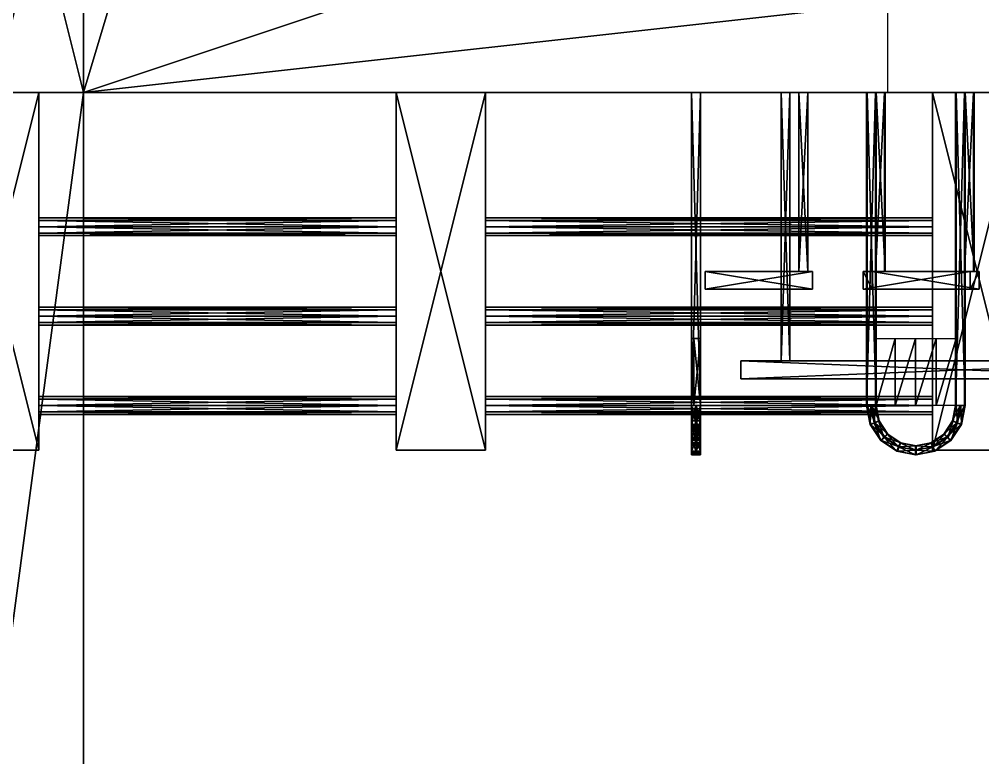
# Model space of a CAD drawing. Header units: metres. Extents: x -124 to 60, y -56 to 44.
# Drawn here: x -37.72 to -26.94, y -25.44 to -17.18 of the extents above; entities that cross this region are included whole.
import ezdxf

# ---------------------------------------------------------------- set-up
doc = ezdxf.new("R2010")
doc.units = ezdxf.units.M

msp = doc.modelspace()

# ---------------------------------------------------------------- linework, layer by layer
for points in [[(-37, -8, 4), (-37, -18, 4), (-37, -18)], [(-37, -18), (-37, -8), (-37, -8, 4)], [(-34, -8), (-37, -8), (-37, -18)], [(-37, -18), (-34, -17), (-34, -8)], [(-13, -21, 4), (-26, -8, 4), (-27, -8, 4)], [(-27, -8, 4), (-14, -21, 4), (-13, -21, 4)], [(-14.6172, -25.4243, 3.65), (-27.3243, -12.7172, 3.65), (-27.2536, -12.6464, 3.65)], [(-14.5464, -25.3536, 4.05), (-27.2536, -12.6464, 4.05), (-27.3243, -12.7172, 4.05)], [(-14.6172, -25.4243, 4.05), (-27.3243, -12.7172, 4.05), (-27.3243, -12.7172, 3.65)], [(-27.3243, -12.7172, 3.65), (-14.6172, -25.4243, 3.65), (-14.6172, -25.4243, 4.05)], [(-27.3243, -12.7172, 4.05), (-14.6172, -25.4243, 4.05), (-14.5464, -25.3536, 4.05)], [(-14.5464, -25.3536, 3.65), (-27.2536, -12.6464, 3.65), (-27.2536, -12.6464, 4.05)], [(-27.2536, -12.6464, 4.05), (-14.5464, -25.3536, 4.05), (-14.5464, -25.3536, 3.65)], [(-27.2536, -12.6464, 3.65), (-14.5464, -25.3536, 3.65), (-14.6172, -25.4243, 3.65)], [(-38, -18, 8), (-38, -14, 8), (-37, -14, 8)], [(-37, -14, 8), (-37, -18, 8), (-38, -18, 8)], [(-37, -18, 8), (-37, -14, 8), (-38, -14, 8)], [(-38, -14, 8), (-38, -18, 8), (-37, -18, 8)], [(-37, -18, 8), (-37, -14, 8), (-37, -14, 4)], [(-37, -14, 4), (-37, -18, 4), (-37, -18, 8)], [(-21, -18), (-28, -18), (-28, -16)], [(-28, -16), (-21, -16), (-21, -18)], [(-37, -18), (-28, -18), (-28, -17)], [(-28, -17), (-34, -17), (-37, -18)], [(-21, -18, -2), (-21, -18, -1), (-46, -18, -1)], [(-46, -18, -1), (-46, -18, -2), (-21, -18, -2)], [(-46, -18, -7), (-46, -18, -51), (1, -18, -51)], [(1, -18, -51), (1, -18, -7), (-46, -18, -7)], [(-46, -18, -6), (-37, -18, -6), (-37, -18, -2)], [(-37, -18, -2), (-46, -18, -2), (-46, -18, -6)], [(-39, -18, -6), (-37, -18, -6), (-37, -18, -7)], [(-39, -33, -6), (-37, -33, -6), (-37, -18, -6)], [(-39, -18, -7), (-37, -18, -7), (-37, -33, -7)], [(-37, -18, -7), (-39, -18, -7), (-39, -18, -6)], [(-37, -33, -7), (-39, -33, -7), (-39, -18, -7)], [(-37, -18, -6), (-39, -18, -6), (-39, -33, -6)], [(-37, -18, 7), (-39, -18, 9), (-39, -18, -1)], [(-39, -18, -1), (-37, -18, -1), (-37, -18, 7)], [(-38.5, -18, 7.5), (-38.5, -22, 7.5), (-37.5, -22, 7.5)], [(-37.5, -22, 7.5), (-37.5, -18, 7.5), (-38.5, -18, 7.5)], [(-37.5, -18, 6.5), (-37.5, -22, 6.5), (-38.5, -22, 6.5)], [(-38.5, -22, 6.5), (-38.5, -18, 6.5), (-37.5, -18, 6.5)], [(-38.5, -18, -0.5), (-38.5, -22, -0.5), (-37.5, -22, -0.5)], [(-37.5, -22, -0.5), (-37.5, -18, -0.5), (-38.5, -18, -0.5)], [(-37.5, -18, -1.5), (-37.5, -22, -1.5), (-38.5, -22, -1.5)], [(-38.5, -22, -1.5), (-38.5, -18, -1.5), (-37.5, -18, -1.5)], [(-37, -18, 7), (-37, -18, 8), (-38, -18, 8)], [(-37.5, -18, 7.5), (-37.5, -22, 7.5), (-37.5, -22, 6.5)], [(-37.5, -22, 6.5), (-37.5, -18, 6.5), (-37.5, -18, 7.5)], [(-37.5, -18, -0.5), (-37.5, -22, -0.5), (-37.5, -22, -1.5)], [(-37.5, -22, -1.5), (-37.5, -18, -1.5), (-37.5, -18, -0.5)], [(-37, -33, -7), (-37, -18, -7), (-37, -18, -6)], [(-37, -18, -6), (-37, -33, -6), (-37, -33, -7)], [(-21, -18, -1), (-21, -18), (-37, -18)], [(-37, -18), (-37, -18, -1), (-21, -18, -1)], [(-37, -18, -6), (-18, -18, -6), (-18, -18, -2)], [(-18, -18, -2), (-37, -18, -2), (-37, -18, -6)], [(-18, -18, -7), (-18, -18, -6), (-37, -18, -6)], [(-37, -18, -6), (-37, -18, -7), (-18, -18, -7)], [(-33.5, -18, -0.5), (-33.5, -22, -0.5), (-32.5, -22, -0.5)], [(-32.5, -22, -0.5), (-32.5, -18, -0.5), (-33.5, -18, -0.5)], [(-33.5, -18, -1.5), (-33.5, -22, -1.5), (-33.5, -22, -0.5)], [(-33.5, -22, -0.5), (-33.5, -18, -0.5), (-33.5, -18, -1.5)], [(-32.5, -18, -1.5), (-32.5, -22, -1.5), (-33.5, -22, -1.5)], [(-33.5, -22, -1.5), (-33.5, -18, -1.5), (-32.5, -18, -1.5)], [(-32.5, -18, -0.5), (-32.5, -22, -0.5), (-32.5, -22, -1.5)], [(-32.5, -22, -1.5), (-32.5, -18, -1.5), (-32.5, -18, -0.5)], [(-30.0953, -18, -11.075), (-30.0953, -21.5, -11.075), (-30.1953, -21.5, -11.075)], [(-30.1953, -21.5, -11.075), (-30.1953, -18, -11.075), (-30.0953, -18, -11.075)], [(-30.1953, -18, -11.075), (-30.1953, -21.5, -11.075), (-30.1953, -21.5, -10.975)], [(-30.1953, -21.5, -10.975), (-30.1953, -18, -10.975), (-30.1953, -18, -11.075)], [(-30.1953, -18, -10.975), (-30.1953, -21.5, -10.975), (-30.0953, -21.5, -10.975)], [(-30.0953, -21.5, -10.975), (-30.0953, -18, -10.975), (-30.1953, -18, -10.975)], [(-30.0953, -18, -12.075), (-30.0953, -21.5, -12.075), (-30.1953, -21.5, -12.075)], [(-30.1953, -21.5, -12.075), (-30.1953, -18, -12.075), (-30.0953, -18, -12.075)], [(-30.1953, -18, -12.075), (-30.1953, -21.5, -12.075), (-30.1953, -21.5, -11.975)], [(-30.1953, -21.5, -11.975), (-30.1953, -18, -11.975), (-30.1953, -18, -12.075)], [(-30.1953, -18, -11.975), (-30.1953, -21.5, -11.975), (-30.0953, -21.5, -11.975)], [(-30.0953, -21.5, -11.975), (-30.0953, -18, -11.975), (-30.1953, -18, -11.975)], [(-30.0953, -18, -10.975), (-30.0953, -21.5, -10.975), (-30.0953, -21.5, -11.075)], [(-30.0953, -21.5, -11.075), (-30.0953, -18, -11.075), (-30.0953, -18, -10.975)], [(-30.0953, -18, -11.975), (-30.0953, -21.5, -11.975), (-30.0953, -21.5, -12.075)], [(-30.0953, -21.5, -12.075), (-30.0953, -18, -12.075), (-30.0953, -18, -11.975)], [(-29.1953, -18, -12.575), (-29.1953, -21, -12.575), (-29.1953, -21, -12.475)], [(-29.1953, -21, -12.475), (-29.1953, -18, -12.475), (-29.1953, -18, -12.575)], [(-29.1953, -18, -12.475), (-29.1953, -21, -12.475), (-29.0953, -21, -12.475)], [(-29.0953, -21, -12.475), (-29.0953, -18, -12.475), (-29.1953, -18, -12.475)], [(-29.0953, -18, -12.575), (-29.0953, -21, -12.575), (-29.1953, -21, -12.575)], [(-29.1953, -21, -12.575), (-29.1953, -18, -12.575), (-29.0953, -18, -12.575)], [(-29.1953, -18, -10.575), (-29.1953, -21, -10.575), (-29.1953, -21, -10.475)], [(-29.1953, -21, -10.475), (-29.1953, -18, -10.475), (-29.1953, -18, -10.575)], [(-29.1953, -18, -10.475), (-29.1953, -21, -10.475), (-29.0953, -21, -10.475)], [(-29.0953, -21, -10.475), (-29.0953, -18, -10.475), (-29.1953, -18, -10.475)], [(-29.0953, -18, -10.575), (-29.0953, -21, -10.575), (-29.1953, -21, -10.575)], [(-29.1953, -21, -10.575), (-29.1953, -18, -10.575), (-29.0953, -18, -10.575)], [(-29.0953, -18, -12.475), (-29.0953, -21, -12.475), (-29.0953, -21, -12.575)], [(-29.0953, -21, -12.575), (-29.0953, -18, -12.575), (-29.0953, -18, -12.475)], [(-29.0953, -18, -10.475), (-29.0953, -21, -10.475), (-29.0953, -21, -10.575)], [(-29.0953, -21, -10.575), (-29.0953, -18, -10.575), (-29.0953, -18, -10.475)], [(-28.8953, -18, -11.075), (-28.8953, -20, -11.075), (-28.9953, -20, -11.075)], [(-28.9953, -20, -11.075), (-28.9953, -18, -11.075), (-28.8953, -18, -11.075)], [(-28.9953, -18, -11.075), (-28.9953, -20, -11.075), (-28.9953, -20, -10.975)], [(-28.9953, -20, -10.975), (-28.9953, -18, -10.975), (-28.9953, -18, -11.075)], [(-28.9953, -18, -10.975), (-28.9953, -20, -10.975), (-28.8953, -20, -10.975)], [(-28.8953, -20, -10.975), (-28.8953, -18, -10.975), (-28.9953, -18, -10.975)], [(-28.8953, -18, -12.075), (-28.8953, -20, -12.075), (-28.9953, -20, -12.075)], [(-28.9953, -20, -12.075), (-28.9953, -18, -12.075), (-28.8953, -18, -12.075)], [(-28.9953, -18, -12.075), (-28.9953, -20, -12.075), (-28.9953, -20, -11.975)], [(-28.9953, -20, -11.975), (-28.9953, -18, -11.975), (-28.9953, -18, -12.075)], [(-28.9953, -18, -11.975), (-28.9953, -20, -11.975), (-28.8953, -20, -11.975)], [(-28.8953, -20, -11.975), (-28.8953, -18, -11.975), (-28.9953, -18, -11.975)], [(-28.8953, -18, -10.975), (-28.8953, -20, -10.975), (-28.8953, -20, -11.075)], [(-28.8953, -20, -11.075), (-28.8953, -18, -11.075), (-28.8953, -18, -10.975)], [(-28.8953, -18, -11.975), (-28.8953, -20, -11.975), (-28.8953, -20, -12.075)], [(-28.8953, -20, -12.075), (-28.8953, -18, -12.075), (-28.8953, -18, -11.975)], [(-28.1399, -18, -13.0353), (-28.1399, -21.5, -13.0353), (-28.2396, -21.5, -13.0269)], [(-28.2396, -21.5, -13.0269), (-28.2396, -18, -13.0269), (-28.1399, -18, -13.0353)], [(-28.2396, -18, -13.0269), (-28.2396, -21.5, -13.0269), (-28.2312, -21.5, -12.9272)], [(-28.2312, -21.5, -12.9272), (-28.2312, -18, -12.9272), (-28.2396, -18, -13.0269)], [(-28.2312, -18, -12.9272), (-28.2312, -21.5, -12.9272), (-28.1315, -21.5, -12.9356)], [(-28.1315, -21.5, -12.9356), (-28.1315, -18, -12.9356), (-28.2312, -18, -12.9272)], [(-28.1315, -18, -12.9356), (-28.1315, -21.5, -12.9356), (-28.1399, -21.5, -13.0353)], [(-28.1399, -21.5, -13.0353), (-28.1399, -18, -13.0353), (-28.1315, -18, -12.9356)], [(-28.039, -18, -11.8395), (-28.039, -20, -11.8395), (-28.1387, -20, -11.8311)], [(-28.1387, -20, -11.8311), (-28.1387, -18, -11.8311), (-28.039, -18, -11.8395)], [(-28.1387, -18, -11.8311), (-28.1387, -20, -11.8311), (-28.1303, -20, -11.7315)], [(-28.1303, -20, -11.7315), (-28.1303, -18, -11.7315), (-28.1387, -18, -11.8311)], [(-28.1303, -18, -11.7315), (-28.1303, -20, -11.7315), (-28.0306, -20, -11.7399)], [(-28.0306, -20, -11.7399), (-28.0306, -18, -11.7399), (-28.1303, -18, -11.7315)], [(-28.0306, -18, -11.7399), (-28.0306, -20, -11.7399), (-28.039, -20, -11.8395)], [(-28.039, -20, -11.8395), (-28.039, -18, -11.8395), (-28.0306, -18, -11.7399)], [(-27.5, -18, -0.5), (-27.5, -22, -0.5), (-26.5, -22, -0.5)], [(-26.5, -22, -0.5), (-26.5, -18, -0.5), (-27.5, -18, -0.5)], [(-27.5, -18, -1.5), (-27.5, -22, -1.5), (-27.5, -22, -0.5)], [(-27.5, -22, -0.5), (-27.5, -18, -0.5), (-27.5, -18, -1.5)], [(-26.5, -18, -1.5), (-26.5, -22, -1.5), (-27.5, -22, -1.5)], [(-27.5, -22, -1.5), (-27.5, -18, -1.5), (-26.5, -18, -1.5)], [(-27.1435, -18, -13.1193), (-27.1435, -21.5, -13.1193), (-27.2431, -21.5, -13.1109)], [(-27.2431, -21.5, -13.1109), (-27.2431, -18, -13.1109), (-27.1435, -18, -13.1193)], [(-27.2431, -18, -13.1109), (-27.2431, -21.5, -13.1109), (-27.2347, -21.5, -13.0113)], [(-27.2347, -21.5, -13.0113), (-27.2347, -18, -13.0113), (-27.2431, -18, -13.1109)], [(-27.2347, -18, -13.0113), (-27.2347, -21.5, -13.0113), (-27.1351, -21.5, -13.0197)], [(-27.1351, -21.5, -13.0197), (-27.1351, -18, -13.0197), (-27.2347, -18, -13.0113)], [(-27.1351, -18, -13.0197), (-27.1351, -21.5, -13.0197), (-27.1435, -21.5, -13.1193)], [(-27.1435, -21.5, -13.1193), (-27.1435, -18, -13.1193), (-27.1351, -18, -13.0197)], [(-27.0426, -18, -11.9236), (-27.0426, -20, -11.9236), (-27.1422, -20, -11.9152)], [(-27.1422, -20, -11.9152), (-27.1422, -18, -11.9152), (-27.0426, -18, -11.9236)], [(-27.1422, -18, -11.9152), (-27.1422, -20, -11.9152), (-27.1338, -20, -11.8155)], [(-27.1338, -20, -11.8155), (-27.1338, -18, -11.8155), (-27.1422, -18, -11.9152)], [(-27.1338, -18, -11.8155), (-27.1338, -20, -11.8155), (-27.0342, -20, -11.8239)], [(-27.0342, -20, -11.8239), (-27.0342, -18, -11.8239), (-27.1338, -18, -11.8155)], [(-27.0342, -18, -11.8239), (-27.0342, -20, -11.8239), (-27.0426, -20, -11.9236)], [(-27.0426, -20, -11.9236), (-27.0426, -18, -11.9236), (-27.0342, -18, -11.8239)], [(-33.5, -19.4293, -0.92929), (-33.5, -19.4, -1), (-37.5, -19.4, -1)], [(-37.5, -19.4, -1), (-37.5, -19.4293, -0.92929), (-33.5, -19.4293, -0.92929)], [(-33.5, -19.4, -1), (-33.5, -19.4293, -1.07071), (-37.5, -19.4293, -1.07071)], [(-37.5, -19.4293, -1.07071), (-37.5, -19.4, -1), (-33.5, -19.4, -1)], [(-27.5, -19.4293, -0.92929), (-27.5, -19.4, -1), (-32.5, -19.4, -1)], [(-32.5, -19.4, -1), (-32.5, -19.4293, -0.92929), (-27.5, -19.4293, -0.92929)], [(-27.5, -19.4, -1), (-27.5, -19.4293, -1.07071), (-32.5, -19.4293, -1.07071)], [(-32.5, -19.4293, -1.07071), (-32.5, -19.4, -1), (-27.5, -19.4, -1)], [(-33.5, -19.5, -0.9), (-33.5, -19.4293, -0.92929), (-37.5, -19.4293, -0.92929)], [(-37.5, -19.4293, -0.92929), (-37.5, -19.5, -0.9), (-33.5, -19.5, -0.9)], [(-33.5, -19.4293, -1.07071), (-33.5, -19.5, -1.1), (-37.5, -19.5, -1.1)], [(-37.5, -19.5, -1.1), (-37.5, -19.4293, -1.07071), (-33.5, -19.4293, -1.07071)], [(-33.5, -19.5707, -0.92929), (-33.5, -19.5, -0.9), (-37.5, -19.5, -0.9)], [(-37.5, -19.5, -0.9), (-37.5, -19.5707, -0.92929), (-33.5, -19.5707, -0.92929)], [(-33.5, -19.5, -1.1), (-33.5, -19.5707, -1.07071), (-37.5, -19.5707, -1.07071)], [(-37.5, -19.5707, -1.07071), (-37.5, -19.5, -1.1), (-33.5, -19.5, -1.1)], [(-27.5, -19.5, -0.9), (-27.5, -19.4293, -0.92929), (-32.5, -19.4293, -0.92929)], [(-32.5, -19.4293, -0.92929), (-32.5, -19.5, -0.9), (-27.5, -19.5, -0.9)], [(-27.5, -19.4293, -1.07071), (-27.5, -19.5, -1.1), (-32.5, -19.5, -1.1)], [(-32.5, -19.5, -1.1), (-32.5, -19.4293, -1.07071), (-27.5, -19.4293, -1.07071)], [(-27.5, -19.5707, -0.92929), (-27.5, -19.5, -0.9), (-32.5, -19.5, -0.9)], [(-32.5, -19.5, -0.9), (-32.5, -19.5707, -0.92929), (-27.5, -19.5707, -0.92929)], [(-27.5, -19.5, -1.1), (-27.5, -19.5707, -1.07071), (-32.5, -19.5707, -1.07071)], [(-32.5, -19.5707, -1.07071), (-32.5, -19.5, -1.1), (-27.5, -19.5, -1.1)], [(-33.5, -19.6, -1), (-33.5, -19.5707, -0.92929), (-37.5, -19.5707, -0.92929)], [(-37.5, -19.5707, -0.92929), (-37.5, -19.6, -1), (-33.5, -19.6, -1)], [(-33.5, -19.5707, -1.07071), (-33.5, -19.6, -1), (-37.5, -19.6, -1)], [(-37.5, -19.6, -1), (-37.5, -19.5707, -1.07071), (-33.5, -19.5707, -1.07071)], [(-27.5, -19.6, -1), (-27.5, -19.5707, -0.92929), (-32.5, -19.5707, -0.92929)], [(-32.5, -19.5707, -0.92929), (-32.5, -19.6, -1), (-27.5, -19.6, -1)], [(-27.5, -19.5707, -1.07071), (-27.5, -19.6, -1), (-32.5, -19.6, -1)], [(-32.5, -19.6, -1), (-32.5, -19.5707, -1.07071), (-27.5, -19.5707, -1.07071)], [(-28.8453, -20, -12.125), (-28.8453, -20.2, -12.125), (-30.0453, -20.2, -12.125)], [(-30.0453, -20.2, -12.125), (-30.0453, -20, -12.125), (-28.8453, -20, -12.125)], [(-30.0453, -20, -12.125), (-30.0453, -20.2, -12.125), (-30.0453, -20.2, -10.925)], [(-30.0453, -20.2, -10.925), (-30.0453, -20, -10.925), (-30.0453, -20, -12.125)], [(-30.0453, -20, -10.925), (-30.0453, -20.2, -10.925), (-28.8453, -20.2, -10.925)], [(-28.8453, -20.2, -10.925), (-28.8453, -20, -10.925), (-30.0453, -20, -10.925)], [(-28.8453, -20, -10.925), (-28.8453, -20.2, -10.925), (-28.8453, -20.2, -12.125)], [(-28.8453, -20.2, -12.125), (-28.8453, -20, -12.125), (-28.8453, -20, -10.925)], [(-27.081, -20, -12.9741), (-27.081, -20.2, -12.9741), (-28.2768, -20.2, -12.8732)], [(-28.2768, -20.2, -12.8732), (-28.2768, -20, -12.8732), (-27.081, -20, -12.9741)], [(-28.2768, -20, -12.8732), (-28.2768, -20.2, -12.8732), (-28.1759, -20.2, -11.6774)], [(-28.1759, -20.2, -11.6774), (-28.1759, -20, -11.6774), (-28.2768, -20, -12.8732)], [(-28.1759, -20, -11.6774), (-28.1759, -20.2, -11.6774), (-26.9801, -20.2, -11.7783)], [(-26.9801, -20.2, -11.7783), (-26.9801, -20, -11.7783), (-28.1759, -20, -11.6774)], [(-26.9801, -20, -11.7783), (-26.9801, -20.2, -11.7783), (-27.081, -20.2, -12.9741)], [(-27.081, -20.2, -12.9741), (-27.081, -20, -12.9741), (-26.9801, -20, -11.7783)], [(-30.0453, -20.2, -12.125), (-28.8453, -20.2, -12.125), (-28.8453, -20.2, -10.925)], [(-28.8453, -20.2, -10.925), (-30.0453, -20.2, -10.925), (-30.0453, -20.2, -12.125)], [(-28.1759, -20.2, -11.6774), (-28.2768, -20.2, -12.8732), (-27.081, -20.2, -12.9741)], [(-27.081, -20.2, -12.9741), (-26.9801, -20.2, -11.7783), (-28.1759, -20.2, -11.6774)], [(-33.5, -20.4293, -0.92929), (-33.5, -20.4, -1), (-37.5, -20.4, -1)], [(-37.5, -20.4, -1), (-37.5, -20.4293, -0.92929), (-33.5, -20.4293, -0.92929)], [(-33.5, -20.4, -1), (-33.5, -20.4293, -1.07071), (-37.5, -20.4293, -1.07071)], [(-37.5, -20.4293, -1.07071), (-37.5, -20.4, -1), (-33.5, -20.4, -1)], [(-33.5, -20.5, -0.9), (-33.5, -20.4293, -0.92929), (-37.5, -20.4293, -0.92929)], [(-37.5, -20.4293, -0.92929), (-37.5, -20.5, -0.9), (-33.5, -20.5, -0.9)], [(-33.5, -20.4293, -1.07071), (-33.5, -20.5, -1.1), (-37.5, -20.5, -1.1)], [(-37.5, -20.5, -1.1), (-37.5, -20.4293, -1.07071), (-33.5, -20.4293, -1.07071)], [(-27.5, -20.4293, -0.92929), (-27.5, -20.4, -1), (-32.5, -20.4, -1)], [(-32.5, -20.4, -1), (-32.5, -20.4293, -0.92929), (-27.5, -20.4293, -0.92929)], [(-27.5, -20.4, -1), (-27.5, -20.4293, -1.07071), (-32.5, -20.4293, -1.07071)], [(-32.5, -20.4293, -1.07071), (-32.5, -20.4, -1), (-27.5, -20.4, -1)], [(-27.5, -20.5, -0.9), (-27.5, -20.4293, -0.92929), (-32.5, -20.4293, -0.92929)], [(-32.5, -20.4293, -0.92929), (-32.5, -20.5, -0.9), (-27.5, -20.5, -0.9)], [(-27.5, -20.4293, -1.07071), (-27.5, -20.5, -1.1), (-32.5, -20.5, -1.1)], [(-32.5, -20.5, -1.1), (-32.5, -20.4293, -1.07071), (-27.5, -20.4293, -1.07071)], [(-33.5, -20.5707, -0.92929), (-33.5, -20.5, -0.9), (-37.5, -20.5, -0.9)], [(-37.5, -20.5, -0.9), (-37.5, -20.5707, -0.92929), (-33.5, -20.5707, -0.92929)], [(-33.5, -20.5, -1.1), (-33.5, -20.5707, -1.07071), (-37.5, -20.5707, -1.07071)], [(-37.5, -20.5707, -1.07071), (-37.5, -20.5, -1.1), (-33.5, -20.5, -1.1)], [(-33.5, -20.6, -1), (-33.5, -20.5707, -0.92929), (-37.5, -20.5707, -0.92929)], [(-37.5, -20.5707, -0.92929), (-37.5, -20.6, -1), (-33.5, -20.6, -1)], [(-33.5, -20.5707, -1.07071), (-33.5, -20.6, -1), (-37.5, -20.6, -1)], [(-37.5, -20.6, -1), (-37.5, -20.5707, -1.07071), (-33.5, -20.5707, -1.07071)], [(-27.5, -20.5707, -0.92929), (-27.5, -20.5, -0.9), (-32.5, -20.5, -0.9)], [(-32.5, -20.5, -0.9), (-32.5, -20.5707, -0.92929), (-27.5, -20.5707, -0.92929)], [(-27.5, -20.5, -1.1), (-27.5, -20.5707, -1.07071), (-32.5, -20.5707, -1.07071)], [(-32.5, -20.5707, -1.07071), (-32.5, -20.5, -1.1), (-27.5, -20.5, -1.1)], [(-27.5, -20.6, -1), (-27.5, -20.5707, -0.92929), (-32.5, -20.5707, -0.92929)], [(-32.5, -20.5707, -0.92929), (-32.5, -20.6, -1), (-27.5, -20.6, -1)], [(-27.5, -20.5707, -1.07071), (-27.5, -20.6, -1), (-32.5, -20.6, -1)], [(-32.5, -20.6, -1), (-32.5, -20.5707, -1.07071), (-27.5, -20.5707, -1.07071)], [(-30.1953, -20.75, -11.525), (-30.1953, -21.5, -11.525), (-30.17, -21.5, -11.2946)], [(-30.17, -21.5, -11.2946), (-30.17, -20.75, -11.2946), (-30.1953, -20.75, -11.525)], [(-30.17, -20.75, -11.7555), (-30.17, -21.5, -11.7555), (-30.1953, -21.5, -11.525)], [(-30.1953, -21.5, -11.525), (-30.1953, -20.75, -11.525), (-30.17, -20.75, -11.7555)], [(-30.17, -20.75, -11.2946), (-30.17, -21.5, -11.2946), (-30.0953, -21.5, -11.075)], [(-30.0953, -21.5, -11.075), (-30.0953, -20.75, -11.075), (-30.17, -20.75, -11.2946)], [(-30.0953, -20.75, -11.975), (-30.0953, -21.5, -11.975), (-30.17, -21.5, -11.7555)], [(-30.17, -21.5, -11.7555), (-30.17, -20.75, -11.7555), (-30.0953, -20.75, -11.975)], [(-27.9191, -20.75, -13.0285), (-27.9191, -21.5, -13.0285), (-28.1315, -21.5, -12.9356)], [(-28.1315, -21.5, -12.9356), (-28.1315, -20.75, -12.9356), (-27.9191, -20.75, -13.0285)], [(-27.6915, -20.75, -13.0731), (-27.6915, -21.5, -13.0731), (-27.9191, -21.5, -13.0285)], [(-27.9191, -21.5, -13.0285), (-27.9191, -20.75, -13.0285), (-27.6915, -20.75, -13.0731)], [(-27.4597, -20.75, -13.0673), (-27.4597, -21.5, -13.0673), (-27.6915, -21.5, -13.0731)], [(-27.6915, -21.5, -13.0731), (-27.6915, -20.75, -13.0731), (-27.4597, -20.75, -13.0673)], [(-27.2347, -20.75, -13.0113), (-27.2347, -21.5, -13.0113), (-27.4597, -21.5, -13.0673)], [(-27.4597, -21.5, -13.0673), (-27.4597, -20.75, -13.0673), (-27.2347, -20.75, -13.0113)], [(-29.6453, -21, -13.025), (-29.6453, -21.2, -13.025), (-29.6453, -21.2, -10.025)], [(-29.6453, -21.2, -10.025), (-29.6453, -21, -10.025), (-29.6453, -21, -13.025)], [(-29.6453, -21, -10.025), (-29.6453, -21.2, -10.025), (-24.6453, -21.2, -10.025)], [(-24.6453, -21.2, -10.025), (-24.6453, -21, -10.025), (-29.6453, -21, -10.025)], [(-24.6453, -21, -13.025), (-24.6453, -21.2, -13.025), (-29.6453, -21.2, -13.025)], [(-29.6453, -21.2, -13.025), (-29.6453, -21, -13.025), (-24.6453, -21, -13.025)], [(-29.6453, -21.2, -10.025), (-29.6453, -21.2, -13.025), (-24.6453, -21.2, -13.025)], [(-24.6453, -21.2, -13.025), (-24.6453, -21.2, -10.025), (-29.6453, -21.2, -10.025)], [(-33.5, -21.4293, -0.92929), (-33.5, -21.4, -1), (-37.5, -21.4, -1)], [(-37.5, -21.4, -1), (-37.5, -21.4293, -0.92929), (-33.5, -21.4293, -0.92929)], [(-33.5, -21.4, -1), (-33.5, -21.4293, -1.07071), (-37.5, -21.4293, -1.07071)], [(-37.5, -21.4293, -1.07071), (-37.5, -21.4, -1), (-33.5, -21.4, -1)], [(-33.5, -21.5, -0.9), (-33.5, -21.4293, -0.92929), (-37.5, -21.4293, -0.92929)], [(-37.5, -21.4293, -0.92929), (-37.5, -21.5, -0.9), (-33.5, -21.5, -0.9)], [(-33.5, -21.4293, -1.07071), (-33.5, -21.5, -1.1), (-37.5, -21.5, -1.1)], [(-37.5, -21.5, -1.1), (-37.5, -21.4293, -1.07071), (-33.5, -21.4293, -1.07071)], [(-27.5, -21.4293, -0.92929), (-27.5, -21.4, -1), (-32.5, -21.4, -1)], [(-32.5, -21.4, -1), (-32.5, -21.4293, -0.92929), (-27.5, -21.4293, -0.92929)], [(-27.5, -21.4, -1), (-27.5, -21.4293, -1.07071), (-32.5, -21.4293, -1.07071)], [(-32.5, -21.4293, -1.07071), (-32.5, -21.4, -1), (-27.5, -21.4, -1)], [(-27.5, -21.5, -0.9), (-27.5, -21.4293, -0.92929), (-32.5, -21.4293, -0.92929)], [(-32.5, -21.4293, -0.92929), (-32.5, -21.5, -0.9), (-27.5, -21.5, -0.9)], [(-27.5, -21.4293, -1.07071), (-27.5, -21.5, -1.1), (-32.5, -21.5, -1.1)], [(-32.5, -21.5, -1.1), (-32.5, -21.4293, -1.07071), (-27.5, -21.4293, -1.07071)], [(-33.5, -21.5707, -0.92929), (-33.5, -21.5, -0.9), (-37.5, -21.5, -0.9)], [(-37.5, -21.5, -0.9), (-37.5, -21.5707, -0.92929), (-33.5, -21.5707, -0.92929)], [(-33.5, -21.5, -1.1), (-33.5, -21.5707, -1.07071), (-37.5, -21.5707, -1.07071)], [(-37.5, -21.5707, -1.07071), (-37.5, -21.5, -1.1), (-33.5, -21.5, -1.1)], [(-27.5, -21.5707, -0.92929), (-27.5, -21.5, -0.9), (-32.5, -21.5, -0.9)], [(-32.5, -21.5, -0.9), (-32.5, -21.5707, -0.92929), (-27.5, -21.5707, -0.92929)], [(-27.5, -21.5, -1.1), (-27.5, -21.5707, -1.07071), (-32.5, -21.5707, -1.07071)], [(-32.5, -21.5707, -1.07071), (-32.5, -21.5, -1.1), (-27.5, -21.5, -1.1)], [(-30.1953, -21.7105, -12.0332), (-30.1953, -21.5, -12.075), (-30.1453, -21.5, -12.075)], [(-30.1453, -21.5, -12.075), (-30.1453, -21.7105, -12.0332), (-30.1953, -21.7105, -12.0332)], [(-30.1953, -21.5, -10.975), (-30.1953, -21.7105, -11.0169), (-30.1453, -21.7105, -11.0169)], [(-30.1453, -21.7105, -11.0169), (-30.1453, -21.5, -10.975), (-30.1953, -21.5, -10.975)], [(-30.1953, -21.6913, -11.987), (-30.1953, -21.5, -12.025), (-30.1953, -21.5, -12.075)], [(-30.1953, -21.5, -12.075), (-30.1953, -21.7105, -12.0332), (-30.1953, -21.6913, -11.987)], [(-30.1953, -21.6722, -11.9408), (-30.1953, -21.5, -11.975), (-30.1953, -21.5, -12.025)], [(-30.1953, -21.5, -12.025), (-30.1953, -21.6913, -11.987), (-30.1953, -21.6722, -11.9408)], [(-30.1953, -21.5, -11.025), (-30.1953, -21.6913, -11.0631), (-30.1953, -21.7105, -11.0169)], [(-30.1953, -21.7105, -11.0169), (-30.1953, -21.5, -10.975), (-30.1953, -21.5, -11.025)], [(-30.1953, -21.5, -11.075), (-30.1953, -21.6722, -11.1093), (-30.1953, -21.6913, -11.0631)], [(-30.1953, -21.6913, -11.0631), (-30.1953, -21.5, -11.025), (-30.1953, -21.5, -11.075)], [(-30.1453, -21.5, -11.975), (-30.1953, -21.5, -11.975), (-30.1953, -21.6722, -11.9408)], [(-30.1953, -21.6722, -11.9408), (-30.1453, -21.6722, -11.9408), (-30.1453, -21.5, -11.975)], [(-30.1453, -21.6722, -11.1093), (-30.1953, -21.6722, -11.1093), (-30.1953, -21.5, -11.075)], [(-30.1953, -21.5, -11.075), (-30.1453, -21.5, -11.075), (-30.1453, -21.6722, -11.1093)], [(-30.1453, -21.7105, -12.0332), (-30.1453, -21.5, -12.075), (-30.0953, -21.5, -12.075)], [(-30.0953, -21.5, -12.075), (-30.0953, -21.7105, -12.0332), (-30.1453, -21.7105, -12.0332)], [(-30.1453, -21.5, -10.975), (-30.1453, -21.7105, -11.0169), (-30.0953, -21.7105, -11.0169)], [(-30.0953, -21.7105, -11.0169), (-30.0953, -21.5, -10.975), (-30.1453, -21.5, -10.975)], [(-30.0953, -21.5, -11.975), (-30.1453, -21.5, -11.975), (-30.1453, -21.6722, -11.9408)], [(-30.1453, -21.6722, -11.9408), (-30.0953, -21.6722, -11.9408), (-30.0953, -21.5, -11.975)], [(-30.0953, -21.6722, -11.1093), (-30.1453, -21.6722, -11.1093), (-30.1453, -21.5, -11.075)], [(-30.1453, -21.5, -11.075), (-30.0953, -21.5, -11.075), (-30.0953, -21.6722, -11.1093)], [(-30.0953, -21.6913, -11.987), (-30.0953, -21.5, -12.025), (-30.0953, -21.5, -11.975)], [(-30.0953, -21.5, -11.975), (-30.0953, -21.6722, -11.9408), (-30.0953, -21.6913, -11.987)], [(-30.0953, -21.7105, -12.0332), (-30.0953, -21.5, -12.075), (-30.0953, -21.5, -12.025)], [(-30.0953, -21.5, -12.025), (-30.0953, -21.6913, -11.987), (-30.0953, -21.7105, -12.0332)], [(-30.0953, -21.5, -11.025), (-30.0953, -21.6913, -11.0631), (-30.0953, -21.6722, -11.1093)], [(-30.0953, -21.6722, -11.1093), (-30.0953, -21.5, -11.075), (-30.0953, -21.5, -11.025)], [(-30.0953, -21.5, -10.975), (-30.0953, -21.7105, -11.0169), (-30.0953, -21.6913, -11.0631)], [(-30.0953, -21.6913, -11.0631), (-30.0953, -21.5, -11.025), (-30.0953, -21.5, -10.975)], [(-28.2396, -21.5, -13.0269), (-28.1979, -21.7105, -13.0304), (-28.1936, -21.7105, -12.9805)], [(-28.1936, -21.7105, -12.9805), (-28.2354, -21.5, -12.977), (-28.2396, -21.5, -13.0269)], [(-28.1979, -21.7105, -13.0304), (-28.2396, -21.5, -13.0269), (-28.1897, -21.5, -13.0311)], [(-28.2354, -21.5, -12.977), (-28.1936, -21.7105, -12.9805), (-28.1894, -21.7105, -12.9307)], [(-28.1894, -21.7105, -12.9307), (-28.2312, -21.5, -12.9272), (-28.2354, -21.5, -12.977)], [(-28.2312, -21.5, -12.9272), (-28.1894, -21.7105, -12.9307), (-28.1434, -21.6913, -12.9346)], [(-28.1434, -21.6913, -12.9346), (-28.1813, -21.5, -12.9314), (-28.2312, -21.5, -12.9272)], [(-28.1897, -21.5, -13.0311), (-28.1518, -21.6913, -13.0343), (-28.1979, -21.7105, -13.0304)], [(-28.1518, -21.6913, -13.0343), (-28.1897, -21.5, -13.0311), (-28.1399, -21.5, -13.0353)], [(-28.1813, -21.5, -12.9314), (-28.1434, -21.6913, -12.9346), (-28.0974, -21.6722, -12.9385)], [(-28.0974, -21.6722, -12.9385), (-28.1315, -21.5, -12.9356), (-28.1813, -21.5, -12.9314)], [(-28.1399, -21.5, -13.0353), (-28.1058, -21.6722, -13.0381), (-28.1518, -21.6913, -13.0343)], [(-28.1016, -21.6722, -12.9883), (-28.1058, -21.6722, -13.0381), (-28.1399, -21.5, -13.0353)], [(-28.1399, -21.5, -13.0353), (-28.1357, -21.5, -12.9854), (-28.1016, -21.6722, -12.9883)], [(-28.0974, -21.6722, -12.9385), (-28.1016, -21.6722, -12.9883), (-28.1357, -21.5, -12.9854)], [(-28.1357, -21.5, -12.9854), (-28.1315, -21.5, -12.9356), (-28.0974, -21.6722, -12.9385)], [(-27.2772, -21.6722, -13.1081), (-27.2431, -21.5, -13.1109), (-27.1933, -21.5, -13.1151)], [(-27.1933, -21.5, -13.1151), (-27.2312, -21.6913, -13.1119), (-27.2772, -21.6722, -13.1081)], [(-27.2389, -21.5, -13.0611), (-27.2431, -21.5, -13.1109), (-27.2772, -21.6722, -13.1081)], [(-27.2772, -21.6722, -13.1081), (-27.273, -21.6722, -13.0582), (-27.2389, -21.5, -13.0611)], [(-27.2347, -21.5, -13.0113), (-27.2389, -21.5, -13.0611), (-27.273, -21.6722, -13.0582)], [(-27.273, -21.6722, -13.0582), (-27.2688, -21.6722, -13.0084), (-27.2347, -21.5, -13.0113)], [(-27.2347, -21.5, -13.0113), (-27.2688, -21.6722, -13.0084), (-27.2228, -21.6913, -13.0123)], [(-27.2228, -21.6913, -13.0123), (-27.1849, -21.5, -13.0155), (-27.2347, -21.5, -13.0113)], [(-27.2312, -21.6913, -13.1119), (-27.1933, -21.5, -13.1151), (-27.1435, -21.5, -13.1193)], [(-27.1435, -21.5, -13.1193), (-27.1852, -21.7105, -13.1158), (-27.2312, -21.6913, -13.1119)], [(-27.1849, -21.5, -13.0155), (-27.2228, -21.6913, -13.0123), (-27.1768, -21.7105, -13.0162)], [(-27.1852, -21.7105, -13.1158), (-27.1435, -21.5, -13.1193), (-27.1393, -21.5, -13.0695)], [(-27.1393, -21.5, -13.0695), (-27.181, -21.7105, -13.066), (-27.1852, -21.7105, -13.1158)], [(-27.1768, -21.7105, -13.0162), (-27.1351, -21.5, -13.0197), (-27.1849, -21.5, -13.0155)], [(-27.181, -21.7105, -13.066), (-27.1393, -21.5, -13.0695), (-27.1351, -21.5, -13.0197)], [(-27.1351, -21.5, -13.0197), (-27.1768, -21.7105, -13.0162), (-27.181, -21.7105, -13.066)], [(-33.5, -21.6, -1), (-33.5, -21.5707, -0.92929), (-37.5, -21.5707, -0.92929)], [(-37.5, -21.5707, -0.92929), (-37.5, -21.6, -1), (-33.5, -21.6, -1)], [(-33.5, -21.5707, -1.07071), (-33.5, -21.6, -1), (-37.5, -21.6, -1)], [(-37.5, -21.6, -1), (-37.5, -21.5707, -1.07071), (-33.5, -21.5707, -1.07071)], [(-27.5, -21.6, -1), (-27.5, -21.5707, -0.92929), (-32.5, -21.5707, -0.92929)], [(-32.5, -21.5707, -0.92929), (-32.5, -21.6, -1), (-27.5, -21.6, -1)], [(-27.5, -21.5707, -1.07071), (-27.5, -21.6, -1), (-32.5, -21.6, -1)], [(-32.5, -21.6, -1), (-32.5, -21.5707, -1.07071), (-27.5, -21.5707, -1.07071)], [(-30.1953, -21.8182, -11.8432), (-30.1953, -21.6722, -11.9408), (-30.1953, -21.6913, -11.987)], [(-30.1953, -21.6722, -11.1093), (-30.1953, -21.8182, -11.2068), (-30.1953, -21.8536, -11.1715)], [(-30.1953, -21.8536, -11.1715), (-30.1953, -21.6913, -11.0631), (-30.1953, -21.6722, -11.1093)], [(-30.1453, -21.6722, -11.9408), (-30.1953, -21.6722, -11.9408), (-30.1953, -21.8182, -11.8432)], [(-30.1953, -21.8182, -11.8432), (-30.1453, -21.8182, -11.8432), (-30.1453, -21.6722, -11.9408)], [(-30.1453, -21.8182, -11.2068), (-30.1953, -21.8182, -11.2068), (-30.1953, -21.6722, -11.1093)], [(-30.1953, -21.6722, -11.1093), (-30.1453, -21.6722, -11.1093), (-30.1453, -21.8182, -11.2068)], [(-30.1953, -21.8536, -11.8786), (-30.1953, -21.6913, -11.987), (-30.1953, -21.7105, -12.0332)], [(-30.1953, -21.6913, -11.987), (-30.1953, -21.8536, -11.8786), (-30.1953, -21.8182, -11.8432)], [(-30.1953, -21.6913, -11.0631), (-30.1953, -21.8536, -11.1715), (-30.1953, -21.8889, -11.1361)], [(-30.1953, -21.8889, -11.1361), (-30.1953, -21.7105, -11.0169), (-30.1953, -21.6913, -11.0631)], [(-30.1953, -21.8889, -11.914), (-30.1953, -21.7105, -12.0332), (-30.1453, -21.7105, -12.0332)], [(-30.1453, -21.7105, -12.0332), (-30.1453, -21.8889, -11.914), (-30.1953, -21.8889, -11.914)], [(-30.1953, -21.7105, -11.0169), (-30.1953, -21.8889, -11.1361), (-30.1453, -21.8889, -11.1361)], [(-30.1453, -21.8889, -11.1361), (-30.1453, -21.7105, -11.0169), (-30.1953, -21.7105, -11.0169)], [(-30.1953, -21.7105, -12.0332), (-30.1953, -21.8889, -11.914), (-30.1953, -21.8536, -11.8786)], [(-30.0953, -21.6722, -11.9408), (-30.1453, -21.6722, -11.9408), (-30.1453, -21.8182, -11.8432)], [(-30.1453, -21.8182, -11.8432), (-30.0953, -21.8182, -11.8432), (-30.0953, -21.6722, -11.9408)], [(-30.0953, -21.8182, -11.2068), (-30.1453, -21.8182, -11.2068), (-30.1453, -21.6722, -11.1093)], [(-30.1453, -21.6722, -11.1093), (-30.0953, -21.6722, -11.1093), (-30.0953, -21.8182, -11.2068)], [(-30.1453, -21.8889, -11.914), (-30.1453, -21.7105, -12.0332), (-30.0953, -21.7105, -12.0332)], [(-30.0953, -21.7105, -12.0332), (-30.0953, -21.8889, -11.914), (-30.1453, -21.8889, -11.914)], [(-30.1453, -21.7105, -11.0169), (-30.1453, -21.8889, -11.1361), (-30.0953, -21.8889, -11.1361)], [(-30.0953, -21.8889, -11.1361), (-30.0953, -21.7105, -11.0169), (-30.1453, -21.7105, -11.0169)], [(-30.0953, -21.8536, -11.8786), (-30.0953, -21.6913, -11.987), (-30.0953, -21.6722, -11.9408)], [(-30.0953, -21.6722, -11.9408), (-30.0953, -21.8182, -11.8432), (-30.0953, -21.8536, -11.8786)], [(-30.0953, -21.8182, -11.2068), (-30.0953, -21.6722, -11.1093), (-30.0953, -21.6913, -11.0631)], [(-30.0953, -21.8889, -11.914), (-30.0953, -21.7105, -12.0332), (-30.0953, -21.6913, -11.987)], [(-30.0953, -21.6913, -11.987), (-30.0953, -21.8536, -11.8786), (-30.0953, -21.8889, -11.914)], [(-30.0953, -21.6913, -11.0631), (-30.0953, -21.8536, -11.1715), (-30.0953, -21.8182, -11.2068)], [(-30.0953, -21.8536, -11.1715), (-30.0953, -21.6913, -11.0631), (-30.0953, -21.7105, -11.0169)], [(-30.0953, -21.7105, -11.0169), (-30.0953, -21.8889, -11.1361), (-30.0953, -21.8536, -11.1715)], [(-28.0791, -21.8889, -13.0404), (-28.1979, -21.7105, -13.0304), (-28.1518, -21.6913, -13.0343)], [(-28.1979, -21.7105, -13.0304), (-28.0791, -21.8889, -13.0404), (-28.0748, -21.8889, -12.9906)], [(-28.0748, -21.8889, -12.9906), (-28.1936, -21.7105, -12.9805), (-28.1979, -21.7105, -13.0304)], [(-28.1936, -21.7105, -12.9805), (-28.0748, -21.8889, -12.9906), (-28.0706, -21.8889, -12.9408)], [(-28.0706, -21.8889, -12.9408), (-28.1894, -21.7105, -12.9307), (-28.1936, -21.7105, -12.9805)], [(-28.0354, -21.8536, -12.9437), (-28.1434, -21.6913, -12.9346), (-28.1894, -21.7105, -12.9307)], [(-28.1894, -21.7105, -12.9307), (-28.0706, -21.8889, -12.9408), (-28.0354, -21.8536, -12.9437)], [(-28.0438, -21.8536, -13.0434), (-28.1518, -21.6913, -13.0343), (-28.1058, -21.6722, -13.0381)], [(-28.1518, -21.6913, -13.0343), (-28.0438, -21.8536, -13.0434), (-28.0791, -21.8889, -13.0404)], [(-28.0002, -21.8182, -12.9467), (-28.0974, -21.6722, -12.9385), (-28.1434, -21.6913, -12.9346)], [(-28.1434, -21.6913, -12.9346), (-28.0354, -21.8536, -12.9437), (-28.0002, -21.8182, -12.9467)], [(-28.1058, -21.6722, -13.0381), (-28.0086, -21.8182, -13.0463), (-28.0438, -21.8536, -13.0434)], [(-28.0044, -21.8182, -12.9965), (-28.0086, -21.8182, -13.0463), (-28.1058, -21.6722, -13.0381)], [(-28.1058, -21.6722, -13.0381), (-28.1016, -21.6722, -12.9883), (-28.0044, -21.8182, -12.9965)], [(-28.0002, -21.8182, -12.9467), (-28.0044, -21.8182, -12.9965), (-28.1016, -21.6722, -12.9883)], [(-28.1016, -21.6722, -12.9883), (-28.0974, -21.6722, -12.9385), (-28.0002, -21.8182, -12.9467)], [(-27.3744, -21.8182, -13.0999), (-27.2772, -21.6722, -13.1081), (-27.2312, -21.6913, -13.1119)], [(-27.273, -21.6722, -13.0582), (-27.2772, -21.6722, -13.1081), (-27.3744, -21.8182, -13.0999)], [(-27.3744, -21.8182, -13.0999), (-27.3702, -21.8182, -13.05), (-27.273, -21.6722, -13.0582)], [(-27.2312, -21.6913, -13.1119), (-27.3392, -21.8536, -13.1028), (-27.3744, -21.8182, -13.0999)], [(-27.2688, -21.6722, -13.0084), (-27.273, -21.6722, -13.0582), (-27.3702, -21.8182, -13.05)], [(-27.3702, -21.8182, -13.05), (-27.366, -21.8182, -13.0002), (-27.2688, -21.6722, -13.0084)], [(-27.2688, -21.6722, -13.0084), (-27.366, -21.8182, -13.0002), (-27.3308, -21.8536, -13.0032)], [(-27.3392, -21.8536, -13.1028), (-27.2312, -21.6913, -13.1119), (-27.1852, -21.7105, -13.1158)], [(-27.1852, -21.7105, -13.1158), (-27.304, -21.8889, -13.1058), (-27.3392, -21.8536, -13.1028)], [(-27.3308, -21.8536, -13.0032), (-27.2228, -21.6913, -13.0123), (-27.2688, -21.6722, -13.0084)], [(-27.2228, -21.6913, -13.0123), (-27.3308, -21.8536, -13.0032), (-27.2956, -21.8889, -13.0062)], [(-27.304, -21.8889, -13.1058), (-27.1852, -21.7105, -13.1158), (-27.181, -21.7105, -13.066)], [(-27.181, -21.7105, -13.066), (-27.2998, -21.8889, -13.056), (-27.304, -21.8889, -13.1058)], [(-27.2998, -21.8889, -13.056), (-27.181, -21.7105, -13.066), (-27.1768, -21.7105, -13.0162)], [(-27.1768, -21.7105, -13.0162), (-27.2956, -21.8889, -13.0062), (-27.2998, -21.8889, -13.056)], [(-27.2956, -21.8889, -13.0062), (-27.1768, -21.7105, -13.0162), (-27.2228, -21.6913, -13.0123)], [(-30.1953, -21.9157, -11.6973), (-30.1953, -21.8182, -11.8432), (-30.1953, -21.8536, -11.8786)], [(-30.1953, -21.8182, -11.2068), (-30.1953, -21.9157, -11.3528), (-30.1953, -21.9619, -11.3337)], [(-30.1953, -21.9619, -11.3337), (-30.1953, -21.8536, -11.1715), (-30.1953, -21.8182, -11.2068)], [(-30.1453, -21.8182, -11.8432), (-30.1953, -21.8182, -11.8432), (-30.1953, -21.9157, -11.6973)], [(-30.1953, -21.9157, -11.6973), (-30.1453, -21.9157, -11.6973), (-30.1453, -21.8182, -11.8432)], [(-30.1453, -21.9157, -11.3528), (-30.1953, -21.9157, -11.3528), (-30.1953, -21.8182, -11.2068)], [(-30.1953, -21.8182, -11.2068), (-30.1453, -21.8182, -11.2068), (-30.1453, -21.9157, -11.3528)], [(-30.1953, -21.9619, -11.7164), (-30.1953, -21.8536, -11.8786), (-30.1953, -21.8889, -11.914)], [(-30.1953, -21.8536, -11.8786), (-30.1953, -21.9619, -11.7164), (-30.1953, -21.9157, -11.6973)], [(-30.1953, -21.8536, -11.1715), (-30.1953, -21.9619, -11.3337), (-30.1953, -22.0081, -11.3146)], [(-30.1953, -22.0081, -11.3146), (-30.1953, -21.8889, -11.1361), (-30.1953, -21.8536, -11.1715)], [(-30.0953, -21.8182, -11.8432), (-30.1453, -21.8182, -11.8432), (-30.1453, -21.9157, -11.6973)], [(-30.1453, -21.9157, -11.6973), (-30.0953, -21.9157, -11.6973), (-30.0953, -21.8182, -11.8432)], [(-30.0953, -21.9157, -11.3528), (-30.1453, -21.9157, -11.3528), (-30.1453, -21.8182, -11.2068)], [(-30.1453, -21.8182, -11.2068), (-30.0953, -21.8182, -11.2068), (-30.0953, -21.9157, -11.3528)], [(-30.0953, -21.9619, -11.7164), (-30.0953, -21.8536, -11.8786), (-30.0953, -21.8182, -11.8432)], [(-30.0953, -21.8182, -11.8432), (-30.0953, -21.9157, -11.6973), (-30.0953, -21.9619, -11.7164)], [(-30.0953, -21.9157, -11.3528), (-30.0953, -21.8182, -11.2068), (-30.0953, -21.8536, -11.1715)], [(-30.0953, -22.0081, -11.7355), (-30.0953, -21.8889, -11.914), (-30.0953, -21.8536, -11.8786)], [(-30.0953, -21.8536, -11.8786), (-30.0953, -21.9619, -11.7164), (-30.0953, -22.0081, -11.7355)], [(-30.0953, -21.8536, -11.1715), (-30.0953, -21.9619, -11.3337), (-30.0953, -21.9157, -11.3528)], [(-30.0953, -21.9619, -11.3337), (-30.0953, -21.8536, -11.1715), (-30.0953, -21.8889, -11.1361)], [(-27.9012, -22.0081, -13.0554), (-28.0791, -21.8889, -13.0404), (-28.0438, -21.8536, -13.0434)], [(-27.8738, -21.9619, -12.9574), (-28.0354, -21.8536, -12.9437), (-28.0706, -21.8889, -12.9408)], [(-27.8822, -21.9619, -13.057), (-28.0438, -21.8536, -13.0434), (-28.0086, -21.8182, -13.0463)], [(-28.0438, -21.8536, -13.0434), (-27.8822, -21.9619, -13.057), (-27.9012, -22.0081, -13.0554)], [(-27.8547, -21.9157, -12.959), (-28.0002, -21.8182, -12.9467), (-28.0354, -21.8536, -12.9437)], [(-28.0354, -21.8536, -12.9437), (-27.8738, -21.9619, -12.9574), (-27.8547, -21.9157, -12.959)], [(-28.0086, -21.8182, -13.0463), (-27.8631, -21.9157, -13.0586), (-27.8822, -21.9619, -13.057)], [(-27.8589, -21.9157, -13.0088), (-27.8631, -21.9157, -13.0586), (-28.0086, -21.8182, -13.0463)], [(-28.0086, -21.8182, -13.0463), (-28.0044, -21.8182, -12.9965), (-27.8589, -21.9157, -13.0088)], [(-27.8547, -21.9157, -12.959), (-27.8589, -21.9157, -13.0088), (-28.0044, -21.8182, -12.9965)], [(-28.0044, -21.8182, -12.9965), (-28.0002, -21.8182, -12.9467), (-27.8547, -21.9157, -12.959)], [(-27.5199, -21.9157, -13.0876), (-27.3744, -21.8182, -13.0999), (-27.3392, -21.8536, -13.1028)], [(-27.3702, -21.8182, -13.05), (-27.3744, -21.8182, -13.0999), (-27.5199, -21.9157, -13.0876)], [(-27.5199, -21.9157, -13.0876), (-27.5157, -21.9157, -13.0378), (-27.3702, -21.8182, -13.05)], [(-27.3392, -21.8536, -13.1028), (-27.5009, -21.9619, -13.0892), (-27.5199, -21.9157, -13.0876)], [(-27.366, -21.8182, -13.0002), (-27.3702, -21.8182, -13.05), (-27.5157, -21.9157, -13.0378)], [(-27.5157, -21.9157, -13.0378), (-27.5115, -21.9157, -12.9879), (-27.366, -21.8182, -13.0002)], [(-27.366, -21.8182, -13.0002), (-27.5115, -21.9157, -12.9879), (-27.4924, -21.9619, -12.9895)], [(-27.5009, -21.9619, -13.0892), (-27.3392, -21.8536, -13.1028), (-27.304, -21.8889, -13.1058)], [(-27.4924, -21.9619, -12.9895), (-27.3308, -21.8536, -13.0032), (-27.366, -21.8182, -13.0002)], [(-27.3308, -21.8536, -13.0032), (-27.4924, -21.9619, -12.9895), (-27.4734, -22.0081, -12.9911)], [(-27.4734, -22.0081, -12.9911), (-27.2956, -21.8889, -13.0062), (-27.3308, -21.8536, -13.0032)], [(-30.1953, -22.0081, -11.7355), (-30.1953, -21.8889, -11.914), (-30.1453, -21.8889, -11.914)], [(-30.1453, -21.8889, -11.914), (-30.1453, -22.0081, -11.7355), (-30.1953, -22.0081, -11.7355)], [(-30.1953, -21.8889, -11.1361), (-30.1953, -22.0081, -11.3146), (-30.1453, -22.0081, -11.3146)], [(-30.1453, -22.0081, -11.3146), (-30.1453, -21.8889, -11.1361), (-30.1953, -21.8889, -11.1361)], [(-30.1953, -21.8889, -11.914), (-30.1953, -22.0081, -11.7355), (-30.1953, -21.9619, -11.7164)], [(-30.1953, -21.95, -11.525), (-30.1953, -21.9157, -11.6973), (-30.1953, -21.9619, -11.7164)], [(-30.1953, -21.9157, -11.3528), (-30.1953, -21.95, -11.525), (-30.1953, -22, -11.525)], [(-30.1953, -22, -11.525), (-30.1953, -21.9619, -11.3337), (-30.1953, -21.9157, -11.3528)], [(-30.1453, -21.9157, -11.6973), (-30.1953, -21.9157, -11.6973), (-30.1953, -21.95, -11.525)], [(-30.1953, -21.95, -11.525), (-30.1453, -21.95, -11.525), (-30.1453, -21.9157, -11.6973)], [(-30.1453, -21.95, -11.525), (-30.1953, -21.95, -11.525), (-30.1953, -21.9157, -11.3528)], [(-30.1953, -21.9157, -11.3528), (-30.1453, -21.9157, -11.3528), (-30.1453, -21.95, -11.525)], [(-30.1953, -21.9619, -11.7164), (-30.1953, -22, -11.525), (-30.1953, -21.95, -11.525)], [(-30.1953, -22, -11.525), (-30.1953, -21.9619, -11.7164), (-30.1953, -22.0081, -11.7355)], [(-30.1953, -21.9619, -11.3337), (-30.1953, -22, -11.525), (-30.1953, -22.05, -11.525)], [(-30.1953, -22.05, -11.525), (-30.1953, -22.0081, -11.3146), (-30.1953, -21.9619, -11.3337)], [(-30.1453, -22.0081, -11.7355), (-30.1453, -21.8889, -11.914), (-30.0953, -21.8889, -11.914)], [(-30.0953, -21.8889, -11.914), (-30.0953, -22.0081, -11.7355), (-30.1453, -22.0081, -11.7355)], [(-30.1453, -21.8889, -11.1361), (-30.1453, -22.0081, -11.3146), (-30.0953, -22.0081, -11.3146)], [(-30.0953, -22.0081, -11.3146), (-30.0953, -21.8889, -11.1361), (-30.1453, -21.8889, -11.1361)], [(-30.0953, -21.9157, -11.6973), (-30.1453, -21.9157, -11.6973), (-30.1453, -21.95, -11.525)], [(-30.1453, -21.95, -11.525), (-30.0953, -21.95, -11.525), (-30.0953, -21.9157, -11.6973)], [(-30.0953, -21.95, -11.525), (-30.1453, -21.95, -11.525), (-30.1453, -21.9157, -11.3528)], [(-30.1453, -21.9157, -11.3528), (-30.0953, -21.9157, -11.3528), (-30.0953, -21.95, -11.525)], [(-30.0953, -21.8889, -11.1361), (-30.0953, -22.0081, -11.3146), (-30.0953, -21.9619, -11.3337)], [(-30.0953, -22, -11.525), (-30.0953, -21.9619, -11.7164), (-30.0953, -21.9157, -11.6973)], [(-30.0953, -21.9157, -11.6973), (-30.0953, -21.95, -11.525), (-30.0953, -22, -11.525)], [(-30.0953, -21.95, -11.525), (-30.0953, -21.9157, -11.3528), (-30.0953, -21.9619, -11.3337)], [(-30.0953, -21.9619, -11.3337), (-30.0953, -22, -11.525), (-30.0953, -21.95, -11.525)], [(-30.0953, -22.05, -11.525), (-30.0953, -22.0081, -11.7355), (-30.0953, -21.9619, -11.7164)], [(-30.0953, -21.9619, -11.7164), (-30.0953, -22, -11.525), (-30.0953, -22.05, -11.525)], [(-30.0953, -22, -11.525), (-30.0953, -21.9619, -11.3337), (-30.0953, -22.0081, -11.3146)], [(-28.0791, -21.8889, -13.0404), (-27.9012, -22.0081, -13.0554), (-27.897, -22.0081, -13.0056)], [(-27.897, -22.0081, -13.0056), (-28.0748, -21.8889, -12.9906), (-28.0791, -21.8889, -13.0404)], [(-28.0748, -21.8889, -12.9906), (-27.897, -22.0081, -13.0056), (-27.8928, -22.0081, -12.9558)], [(-27.8928, -22.0081, -12.9558), (-28.0706, -21.8889, -12.9408), (-28.0748, -21.8889, -12.9906)], [(-28.0706, -21.8889, -12.9408), (-27.8928, -22.0081, -12.9558), (-27.8738, -21.9619, -12.9574)], [(-27.6915, -22.05, -13.0731), (-27.9012, -22.0081, -13.0554), (-27.8822, -21.9619, -13.057)], [(-27.6831, -22, -12.9735), (-27.8738, -21.9619, -12.9574), (-27.8928, -22.0081, -12.9558)], [(-27.6915, -22, -13.0731), (-27.8822, -21.9619, -13.057), (-27.8631, -21.9157, -13.0586)], [(-27.8822, -21.9619, -13.057), (-27.6915, -22, -13.0731), (-27.6915, -22.05, -13.0731)], [(-27.6831, -21.95, -12.9735), (-27.8547, -21.9157, -12.959), (-27.8738, -21.9619, -12.9574)], [(-27.8738, -21.9619, -12.9574), (-27.6831, -22, -12.9735), (-27.6831, -21.95, -12.9735)], [(-27.8631, -21.9157, -13.0586), (-27.6915, -21.95, -13.0731), (-27.6915, -22, -13.0731)], [(-27.6873, -21.95, -13.0233), (-27.6915, -21.95, -13.0731), (-27.8631, -21.9157, -13.0586)], [(-27.8631, -21.9157, -13.0586), (-27.8589, -21.9157, -13.0088), (-27.6873, -21.95, -13.0233)], [(-27.6831, -21.95, -12.9735), (-27.6873, -21.95, -13.0233), (-27.8589, -21.9157, -13.0088)], [(-27.8589, -21.9157, -13.0088), (-27.8547, -21.9157, -12.959), (-27.6831, -21.95, -12.9735)], [(-27.6915, -21.95, -13.0731), (-27.5199, -21.9157, -13.0876), (-27.5009, -21.9619, -13.0892)], [(-27.5157, -21.9157, -13.0378), (-27.5199, -21.9157, -13.0876), (-27.6915, -21.95, -13.0731)], [(-27.6915, -21.95, -13.0731), (-27.6873, -21.95, -13.0233), (-27.5157, -21.9157, -13.0378)], [(-27.5009, -21.9619, -13.0892), (-27.6915, -22, -13.0731), (-27.6915, -21.95, -13.0731)], [(-27.6915, -22, -13.0731), (-27.5009, -21.9619, -13.0892), (-27.4818, -22.0081, -13.0908)], [(-27.5115, -21.9157, -12.9879), (-27.5157, -21.9157, -13.0378), (-27.6873, -21.95, -13.0233)], [(-27.6873, -21.95, -13.0233), (-27.6831, -21.95, -12.9735), (-27.5115, -21.9157, -12.9879)], [(-27.6831, -22, -12.9735), (-27.4924, -21.9619, -12.9895), (-27.5115, -21.9157, -12.9879)], [(-27.5115, -21.9157, -12.9879), (-27.6831, -21.95, -12.9735), (-27.6831, -22, -12.9735)], [(-27.6831, -22.05, -12.9735), (-27.4734, -22.0081, -12.9911), (-27.4924, -21.9619, -12.9895)], [(-27.4924, -21.9619, -12.9895), (-27.6831, -22, -12.9735), (-27.6831, -22.05, -12.9735)], [(-27.304, -21.8889, -13.1058), (-27.4818, -22.0081, -13.0908), (-27.5009, -21.9619, -13.0892)], [(-27.4818, -22.0081, -13.0908), (-27.304, -21.8889, -13.1058), (-27.2998, -21.8889, -13.056)], [(-27.2998, -21.8889, -13.056), (-27.4776, -22.0081, -13.041), (-27.4818, -22.0081, -13.0908)], [(-27.4776, -22.0081, -13.041), (-27.2998, -21.8889, -13.056), (-27.2956, -21.8889, -13.0062)], [(-27.2956, -21.8889, -13.0062), (-27.4734, -22.0081, -12.9911), (-27.4776, -22.0081, -13.041)], [(-37.5, -22, 6.5), (-37.5, -22, 7.5), (-38.5, -22, 7.5)], [(-38.5, -22, 7.5), (-38.5, -22, 6.5), (-37.5, -22, 6.5)], [(-37.5, -22, -1.5), (-37.5, -22, -0.5), (-38.5, -22, -0.5)], [(-38.5, -22, -0.5), (-38.5, -22, -1.5), (-37.5, -22, -1.5)], [(-32.5, -22, -1.5), (-32.5, -22, -0.5), (-33.5, -22, -0.5)], [(-33.5, -22, -0.5), (-33.5, -22, -1.5), (-32.5, -22, -1.5)], [(-30.1953, -22.0081, -11.7355), (-30.1953, -22.05, -11.525), (-30.1953, -22, -11.525)], [(-30.1953, -22.05, -11.525), (-30.1953, -22.0081, -11.7355), (-30.1453, -22.0081, -11.7355)], [(-30.1453, -22.0081, -11.7355), (-30.1453, -22.05, -11.525), (-30.1953, -22.05, -11.525)], [(-30.1953, -22.0081, -11.3146), (-30.1953, -22.05, -11.525), (-30.1453, -22.05, -11.525)], [(-30.1453, -22.05, -11.525), (-30.1453, -22.0081, -11.3146), (-30.1953, -22.0081, -11.3146)], [(-30.1453, -22.05, -11.525), (-30.1453, -22.0081, -11.7355), (-30.0953, -22.0081, -11.7355)], [(-30.0953, -22.0081, -11.7355), (-30.0953, -22.05, -11.525), (-30.1453, -22.05, -11.525)], [(-30.1453, -22.0081, -11.3146), (-30.1453, -22.05, -11.525), (-30.0953, -22.05, -11.525)], [(-30.0953, -22.05, -11.525), (-30.0953, -22.0081, -11.3146), (-30.1453, -22.0081, -11.3146)], [(-30.0953, -22.0081, -11.3146), (-30.0953, -22.05, -11.525), (-30.0953, -22, -11.525)], [(-27.9012, -22.0081, -13.0554), (-27.6915, -22.05, -13.0731), (-27.6873, -22.05, -13.0233)], [(-27.6873, -22.05, -13.0233), (-27.897, -22.0081, -13.0056), (-27.9012, -22.0081, -13.0554)], [(-27.897, -22.0081, -13.0056), (-27.6873, -22.05, -13.0233), (-27.6831, -22.05, -12.9735)], [(-27.6831, -22.05, -12.9735), (-27.8928, -22.0081, -12.9558), (-27.897, -22.0081, -13.0056)], [(-27.8928, -22.0081, -12.9558), (-27.6831, -22.05, -12.9735), (-27.6831, -22, -12.9735)], [(-27.4818, -22.0081, -13.0908), (-27.6915, -22.05, -13.0731), (-27.6915, -22, -13.0731)], [(-27.6915, -22.05, -13.0731), (-27.4818, -22.0081, -13.0908), (-27.4776, -22.0081, -13.041)], [(-27.4776, -22.0081, -13.041), (-27.6873, -22.05, -13.0233), (-27.6915, -22.05, -13.0731)], [(-27.6873, -22.05, -13.0233), (-27.4776, -22.0081, -13.041), (-27.4734, -22.0081, -12.9911)], [(-27.4734, -22.0081, -12.9911), (-27.6831, -22.05, -12.9735), (-27.6873, -22.05, -13.0233)], [(-26.5, -22, -1.5), (-26.5, -22, -0.5), (-27.5, -22, -0.5)], [(-27.5, -22, -0.5), (-27.5, -22, -1.5), (-26.5, -22, -1.5)]]:
    msp.add_3dface(points)

doc.saveas('drawing.dxf')
